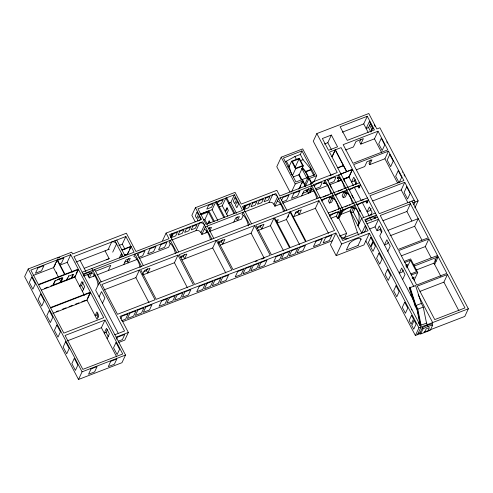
<?xml version="1.0" encoding="UTF-8"?>
<svg xmlns="http://www.w3.org/2000/svg" width="493" height="493" viewBox="0 0 493 493"><rect width="100%" height="100%" fill="white"/><g stroke="black" fill="none" stroke-linecap="round" stroke-linejoin="round"><path stroke-width="0.74" d="M360.901 239.567L361.018 239.222A6.877 2.034 -27.6 0 0 356.192 239.068A6.594 1.947 -27.6 0 0 349.371 243.634L349.155 244.01M414.896 207.806L418.138 200.861L379.881 127.779L376.862 128.95L368.782 113.519L316.845 133.578L337.23 172.513L312.168 182.188L312.716 183.236L279.796 195.949L276.85 190.335L241.219 204.09L235.087 192.375L195.425 207.689L201.557 219.403L166.079 233.103L169.019 238.717L135.939 251.492L126.374 233.22L72.607 253.981L71.67 252.182L28.212 268.956L24.65 276.604L78.504 379.481L121.962 362.7L125.524 355.059L73.962 256.563L125.869 236.523L131.002 246.327L129.382 249.803M57.04 259.99L30.856 270.096L38.399 284.51L64.583 274.404L57.04 259.99L53.472 267.631L58.279 276.807M54.187 266.787L55.481 264.008M56.128 262.621L57.428 259.842L70.752 254.696L78.295 269.11L64.971 274.256L57.428 259.842M54.809 281.059L52.88 285.188L53.078 285.564L55.327 280.745L62.901 277.818L60.651 282.637L60.46 282.261L62.383 278.132M60.171 265.049L67.184 262.338L70.752 254.696M50.797 285.995L61.021 282.045L61.995 279.962M66.875 279.217L67.523 277.836M72.982 274.595L71.368 278.052L71.565 278.428L73.5 274.274L68.687 276.135L66.752 280.283L66.555 279.907L74.733 276.752L75.38 275.365M76.027 273.972L77.974 269.807M41.276 290.118L74.93 277.128L78.492 269.486L103.733 317.702L63.837 333.108L38.596 284.886L78.492 269.486M82.442 291.48L84.673 286.698L81.949 281.497L79.718 286.279L81.579 285.564L83.169 282.144M88.29 276.154L89.59 273.368M87.267 274.194L89.215 277.91L92.776 270.269M94.329 270.256L94.662 269.542L101.133 281.891M93.584 276.228L94.49 274.274M108.09 249.655L111.652 242.008A3.716 3.309 25 0 1 116.551 243.899L112.706 252.145M87.452 298.425L90.367 292.17L50.471 307.57M108.337 270.528L110.759 265.333L96.006 271.033M118.801 245.514L122.301 244.164L125.869 236.523M99.099 296.792L101.521 291.591L104.886 298.019L102.464 303.22M119.251 258.141L121.494 253.334A3.716 3.309 25 0 1 119.867 257.697M86.805 299.812L96.998 319.285L98.766 315.495L96.881 311.89L95.112 315.68L96.967 314.965L97.854 313.067M127.441 253.975L128.735 251.196M82.171 272.247L134.078 252.206L131.138 246.592L127.576 254.234L124.772 255.319M123.712 264.593L125.838 260.039L130.281 258.32L128.162 262.874L127.237 261.117L128.451 258.517M67.208 340.909L101.404 327.703L104.966 320.062L122.726 353.98L82.83 369.38L65.07 335.462L104.966 320.062M78.504 379.481L82.066 371.833L125.524 355.059M137.904 255.547L139.1 252.977L145.047 250.678L142.65 255.818L138.687 257.346M107.147 338.679L109.378 333.897L106.457 328.313L104.226 333.102L106.087 332.381L107.363 329.644M103.986 289.939L135.883 277.627L139.451 269.979L155.048 299.781L117.476 314.287L101.878 284.486L139.451 269.979M120.705 318.885L121.95 316.216L128.088 313.844L125.598 319.181L121.506 320.758M142.705 274.435L144.603 270.367L150.001 268.284L147.789 273.03L146.532 270.632L147.481 268.599M116.539 339.196L117.451 337.243L124.809 334.402L122.381 339.609L118.369 341.156M162.511 240.744L166.079 233.103M170.868 237.509L172.809 233.337A3.784 3.371 25 0 0 171.262 237.848M335.893 233.06L330.446 244.744L336.171 255.676L341.618 243.992L335.893 233.06L119.972 316.432L128.359 332.455L124.791 340.096L118.819 342.401M170.424 243.388L168.618 247.252L139.519 258.492M195.425 207.689L191.857 215.33L195.265 221.838M143.069 274.854L174.442 262.738L178.01 255.091L193.453 284.954L156.213 299.331L140.61 269.529L178.01 255.091M180.832 257.488L181.467 256.132L186.847 254.055L184.635 258.8L183.378 256.403L184.327 254.37M199.597 220.581L200.466 218.726L199.117 216.15L197.385 219.872L198.057 221.154M172.063 239.894L195.974 230.662L199.536 223.021A3.784 3.371 25 0 1 204.496 225.018L200.934 232.665L201.853 234.421L207.701 232.166M203.529 220.112L204.866 219.595L208.428 211.947L213.457 221.56M200.078 214.319L212.132 209.661L215.7 202.019L223.834 217.555M201.853 234.421L205.415 226.78L245.083 211.466M207.67 223.816L209.081 220.79L210.252 223.033M217.24 204.065L218.399 201.588L223.163 199.745L221.431 203.461L218.023 204.78M208.514 223.489L209.642 221.074M205.871 232.869L206.844 230.786M208.933 229.005L209.58 227.618M209.852 230.767L211.472 227.291L208.428 228.469M219.416 206.85L222.281 205.741L225.849 198.1L233.978 213.635M227.452 207.972L226.04 210.992L225.202 211.318L226.891 207.689L228.358 210.493L226.669 214.116M228.746 203.252L230.853 202.432L234.415 194.79L242.55 210.326L206.105 224.401L197.97 208.866L234.415 194.79M181.942 259.842L212.705 247.961L216.273 240.319L231.87 270.121L194.686 284.473L179.242 254.616L216.273 240.319M218.504 243.499L219.453 241.465L224.931 239.351L222.719 244.097L221.462 241.706L222.411 239.672M233.793 222.09L235.734 217.924L239.395 216.513L237.447 220.679L236.529 218.923L237.497 216.834M243.764 209.365L245.705 205.193A3.784 3.371 25 0 0 244.158 209.704M243.32 215.244L241.515 219.108L209.531 231.457M313.554 182.459L316.728 175.662L302.714 148.898L281.22 157.193L276.783 166.714L290.094 192.141M219.977 245.157L251.091 233.146L254.659 225.498L270.256 255.3L233.035 269.671L217.431 239.869L254.659 225.498M286.063 161.951L286.402 161.223L294.906 156.528L300.329 154.438L301.987 150.889L314.509 174.812L314.257 175.354M244.972 211.744L269.024 202.457L272.586 194.815A3.784 3.371 25 0 1 277.547 196.818L273.985 204.459L274.903 206.222L280.529 204.047M257.05 228.623L257.993 226.589L263.971 224.266L261.752 229.029L260.495 226.632L261.13 225.27M293.323 176.919L299.208 174.651L303.306 165.858L299.306 158.222L291.603 161.199L289.144 166.468L291.727 174.83M274.903 206.222L278.465 198.574L313.634 184.998M294.98 167.638L299.078 158.851L302.603 165.586L295.831 168.205L292.306 161.464L299.078 158.851M292.472 175.551L295.603 168.834L303.306 165.858M281.386 200.676L282.883 197.465L288.966 195.117L286.569 200.25L282.514 201.816M257.771 230.564L270.404 225.689L273.966 218.042L289.57 247.843L271.421 254.85L255.818 225.048L273.966 218.042M316.845 133.578L313.277 141.22L331.204 175.459M276.887 222.682L278.305 219.638L275.482 220.728M291.431 192.122L295.233 183.963L303.059 180.943L301.796 183.649M298.807 189.232L302.591 181.122L304.81 185.35L304.273 186.496M299.59 188.381L300.847 185.676M277.3 223.027L286.402 219.508L289.964 211.867L305.568 241.669L290.26 247.578L274.656 217.777L289.964 211.867M287.937 217.21L288.59 215.817M289.884 213.038L290.531 211.651L318.94 200.682L334.544 230.477L306.128 241.447L290.531 211.651M307.872 176.328L306.936 178.337L301.691 168.316M302.203 168.218L305.444 172.008L310.867 169.912L311.12 169.364L303.078 159.677L300.329 154.438M304.686 184.702L308.156 177.264L314.509 174.812M304.736 186.317L305.272 185.171L302.314 179.52L295.96 181.972L283.438 158.05L301.987 150.889M305.118 186.798L308.901 178.682L316.728 175.662M301.63 195.9L303.904 191.031L310.676 188.412L308.402 193.287L307.484 191.524L308.778 188.739M324.351 144.036L327.808 142.699L331.376 135.057L337.539 146.834L328.535 150.31L322.373 138.533L331.376 135.057M308.316 188.924L307.016 191.703L306.067 189.891M310.584 184.062L311.582 182.737L309.37 178.503M295.196 213.235L297.858 212.206L298.807 210.172M311.046 183.883L311.582 182.737M311.194 184.271L312.168 182.188M282.637 203.233L310.072 192.64L311.558 188.905M310.072 192.64L311.89 188.745M331.931 156.854L335.172 149.909L346.505 171.558M332.165 156.768L335.4 149.817L346.739 171.472M330.569 193.435A7.74 2.668 68.9 0 0 327.266 185.115A7.74 2.668 68.9 0 0 323.544 183.63L325.121 180.247L340.996 210.573L337.428 218.214L336.349 216.156L338.056 212.501M297.858 212.206L299.115 214.603L301.328 209.858L295.997 211.916L293.785 216.661L315.378 208.323L318.94 200.682M344.336 188.104A7.641 2.631 68.9 0 0 342.142 181.64A7.635 2.631 68.9 0 0 337.292 178.318L338.87 174.941L368.068 230.718L342.703 240.516L313.499 184.733L352.55 169.493L348.982 177.141L343.553 179.316M342.278 132.186L363.723 123.903L367.285 116.262L374.421 129.893L347.263 140.376L340.127 126.744L367.285 116.262M339.424 177.498L337.434 181.763L329.681 184.758M338.58 209.352A7.715 2.656 68.9 0 0 335.425 200.589A7.715 2.656 68.9 0 0 331.481 198.79L330.402 196.732L328.412 200.996L329.49 203.054L333.058 195.413M360.919 139.118L359.637 141.867L360.814 144.116L374.47 138.841L378.039 131.193L387.806 149.86L352.945 163.319L343.177 144.652L378.039 131.193M360.814 144.116L363.378 138.613L355.989 141.466L353.426 146.963L345.587 149.989M370.995 131.6L372.831 127.662L369.485 121.278L366.126 128.494L368.567 127.551L370.705 122.96M343.171 179.113L348.865 176.913L352.107 169.968M345.229 193.484L344.151 191.426L342.167 195.684L343.245 197.742L346.807 190.101M355.521 184.456L356.476 182.41L353.752 177.209L351.521 181.985L354.547 180.82L355.182 179.452M337.428 218.214L338.494 217.807L342.062 210.16M370.637 159.935L369.035 163.374L369.701 164.644L384.91 158.771L388.472 151.129L403.89 180.58L369.029 194.039L353.61 164.588L388.472 151.129M369.701 164.644L371.944 159.831L366.958 161.753L364.715 166.566L356.334 169.808M352.07 206.629L350.104 210.85L357.431 232.48L358.83 235.155M354.744 205.261L351.182 212.908L353.308 212.082L355.28 207.861L353.148 208.687A7.937 2.736 68.9 0 1 357.314 210.622A7.358 2.533 68.9 0 1 359.187 218.048A85.252 29.389 68.9 0 1 358.041 226.01L361.603 218.368L375.352 213.056M344.743 237.379L346.628 233.343L338.494 217.807M371.081 208.539L370.126 210.585L367.106 211.756L369.337 206.974L372.061 212.175L370.785 214.911M358.078 245.532L361.018 239.222M365.233 220.753A7.715 2.28 -27.6 0 1 370.508 217.598A7.715 2.28 -27.6 0 1 374.853 218.498L376.43 215.114L364.814 219.601L421.059 327.044L417.491 334.692M365.837 240.911L415.365 335.511L418.927 327.87L369.405 233.263L363.957 244.947L336.171 255.676M369.553 228.986L375.025 226.879L378.587 219.237L366.965 223.723M375.025 226.879L377.04 230.736L379.271 225.954L381.995 231.155L379.764 235.937L413.276 299.947M377.04 230.736L380.06 229.565L380.701 228.204M372.757 200.91L401.216 189.922L404.778 182.281L415.118 202.025L413.818 204.805M388.09 242.47L387.492 243.758L384.472 244.922L386.863 239.789L390.216 246.192L387.818 251.325M383.018 220.685L406.904 211.466L410.466 203.819L380.257 215.484L398.048 249.476L428.263 237.811L409.529 202.025M390.074 235.783L414.662 226.287L418.23 218.645L388.016 230.311M403.182 270.096L402.288 272.019L399.268 273.19L401.659 268.056L405.012 274.459L402.615 279.586M405.862 266.01L406.448 264.766M406.417 267.064L407.575 264.575L406.183 265.111M406.891 267.896L410.453 260.255L416.468 271.748L410.848 273.917M401.401 255.805L425.286 246.58L428.848 238.939L437.531 255.522L433.969 263.163L416.419 269.942M412.431 278.557L413.011 277.312M413.276 278.983L414.145 277.121L412.056 277.923M420.024 324.363L416.979 309.499L415.063 305.845L409.313 287.943L410.04 287.197L415.796 305.099L417.707 308.754L420.985 324.776L420.72 325.343M409.775 287.764L410.04 287.197M414.175 280.166L417.744 272.524L410.626 258.924L404.278 261.376M411.476 294.155L410.897 295.399L412.105 294.937M411.526 309.949L411.791 309.382M409.578 287.376L415.531 305.666L415.796 305.099L415.063 305.845L421.342 303.423L423.253 307.077L426.531 323.1L427.573 325.084M434.635 264.439L438.197 256.791L446.88 273.375L416.671 285.04L398.64 250.598L428.848 238.939M417.442 309.321L417.707 308.754L416.979 309.499L423.253 307.077M420.985 324.776L419.796 325.7L426.531 323.1M420.258 325.522L420.523 324.955L417.244 308.932L415.328 305.278M418.027 333.539L419.999 332.781L422.359 327.709A10.901 3.223 -27.6 0 1 432.01 323.987L432.675 322.558L418.175 294.851M420.018 291.369L443.903 282.144L447.471 274.502L464.967 307.934L434.758 319.593L417.257 286.168L447.471 274.502M419.999 332.781L420.628 333.983L422.994 328.917A10.901 3.223 -27.6 0 1 432.644 325.189L432.01 323.987M424.455 332.51L426.162 328.849L429.415 327.592L427.714 331.247M432.644 325.189L430.278 330.261L420.628 333.983M411.969 201.082L468.35 308.784L464.788 316.432L429.113 330.205M341.865 212.452L341.926 212.347A6.692 1.978 -27.6 0 1 348.422 207.929A6.692 1.978 -27.6 0 1 353.512 207.584L353.518 207.892L352.976 206.863M341.513 180.13L337.366 181.627L340.78 180.309M285.046 161.747L286.402 161.223L289.144 166.468L287.789 166.991M300.366 160.724L303.078 159.677M57.576 258.184L59.598 257.401M57.841 260.242L63.905 257.901L61.434 263.2L59.413 263.983M32.951 275.556L53.86 267.483M311.12 169.364L305.697 171.459L305.444 172.008L308.23 177.332M75.928 262.066L109.391 249.15M200.645 213.974L208.841 210.813L214.301 221.234M201.07 214.788L208.428 211.947M121.9 249.846L131.002 246.327M122.036 250.105L131.138 246.592M337.656 167.731L343.35 165.531M337.773 167.953L343.467 165.759M84.186 268.309L109.156 258.677L105.046 250.826M57.194 279.574L62.019 277.713M304.81 185.35L305.272 185.171M124.637 255.054L126.035 254.511M352.433 169.272L340.928 173.98M44.555 288.405L48.024 287.062M61.409 281.897L65.914 280.16M83.095 274.009L172.186 239.61M83.563 276.098L91.482 273.042M323.544 183.63L325.676 182.804M337.292 178.318L338.716 177.77M124.698 262.097L127.237 261.117M302.474 193.459L307.484 191.524M315.31 188.807L320.191 186.921L321.935 183.18A3.574 1.054 -27.6 0 0 319.495 182.915L318.077 183.464A3.574 1.054 -27.6 0 0 314.263 186.138M329.096 183.482L333.983 181.597L335.727 177.856A3.574 1.054 -27.6 0 0 333.28 177.591L331.863 178.139A3.574 1.054 -27.6 0 0 328.048 180.82M339.381 180.574L337.249 181.399L340.7 180.148M343.516 179.249L348.982 177.141L343.461 179.144M309.937 192.381L313.462 191.019M316.284 189.928L328.27 185.3M89.215 277.91L95.691 275.408M97.096 274.866L137.387 259.312M320.105 197.348L99.247 282.625L95.679 290.266L118.147 333.188M320.358 197.835L359.477 182.737M321.436 199.899L360.556 184.795L358.978 188.172L357.906 186.114M331.481 198.79L333.613 197.97L331.623 202.229L329.49 203.054M143.833 271.674L146.532 270.632M180.691 257.445L183.378 256.403M218.726 242.759L221.462 241.706M257.18 227.914L260.495 226.632M50.668 307.946L90.564 292.546L87.002 300.188L52.806 313.388M343.245 197.742L345.371 196.923L347.343 192.701L345.211 193.527A7.74 2.668 68.9 0 1 348.945 194.957A7.74 2.668 68.9 0 1 352.267 203.338M56.171 311.644L58.31 310.818M62.58 309.166L66.142 307.792M68.995 306.689L72.557 305.315M75.404 304.212L78.966 302.838M81.82 301.741L85.381 300.366M404.778 182.281L369.916 195.739L379.314 213.685L414.175 200.226M328.295 213.001L367.414 197.896M329.373 215.059L368.493 199.955L366.897 203.375L365.818 201.317M330.883 218.27L336.349 216.156M340.534 214.541L350.104 210.85L361.763 233.121L365.325 225.48A6.082 5.417 25 0 1 362.842 232.739M338.272 218.276L339.338 217.863L343.122 209.747L327.247 179.427M255.208 261.66L257.186 260.896M261.672 259.164L263.65 258.4M412.906 202.876L418.138 200.861M365.892 221.659L377.509 217.173M339.578 236.061L346.628 233.343M122.862 321.578L332.331 240.707M342.629 238.199L357.431 232.48M341.618 243.992L369.405 233.263M349.309 243.739L346.332 250.068L358.128 245.514M114.881 334.729L124.563 330.988L91.858 268.506M116.157 337.163L128.359 332.455M404.827 262.424L410.453 260.255M413.664 264.735L437.531 255.522M414.33 266.01L438.197 256.791M411.396 274.971L417.744 272.524M409.313 287.943L415.587 285.521L421.342 303.423M418.927 327.87L468.35 308.784M415.365 335.511L420.979 333.342M423.949 332.196L427.178 330.951M106.223 259.799L109.156 258.677M418.532 322.601L420.523 324.955M418.779 323.624L420.054 325.133M302.492 167.602L305.697 171.459L308.834 177.449M386.74 141.787L387.43 143.106M404.02 174.793L404.71 176.112M374.267 124.809L375.272 126.719M369.966 122.843L373.121 128.876M369.559 125.136L372.018 129.832M368.567 127.551L370.902 132.019M374.47 138.841L381.792 152.818M384.91 158.771L397.524 182.872M401.216 189.922L407.828 202.555M434.931 259.404L435.997 261.438M363.723 123.903L368.129 132.321M406.904 211.466L411.84 220.895M414.662 226.287L421.928 240.171M425.286 246.58L431.19 257.857M433.969 263.163L440.884 276.376M443.903 282.144L458.903 310.8M413.892 286.679L341.094 147.617L329.478 152.103L363.735 217.542M358.528 185.867L359.335 187.414A6.699 1.978 -27.6 0 0 356.236 186.748A6.699 1.978 -27.6 0 0 349.765 189.934M366.743 201.52L367.291 202.259A6.711 1.984 -27.6 0 0 363.803 202.013A6.711 1.984 -27.6 0 0 357.659 205.125M373.774 216.439L374.853 218.498M354.547 180.82L356.248 184.074M380.06 229.565L381.767 232.819M427.474 325.232L428.103 326.44M348.865 176.913L353.567 185.892M354.245 187.192L361.012 200.115M362.084 202.155L369.146 215.657M369.83 216.957L371.543 220.235M327.808 142.699L331.579 149.897M422.359 327.709L422.994 328.917M345.045 191.691L345.587 192.72A6.699 1.978 -27.6 0 0 342.105 192.165A6.699 1.978 -27.6 0 0 335.363 195.752M352.088 206.585L353.167 208.644M353.308 212.082L359.138 223.224M331.296 197.003L331.832 198.032A6.699 1.978 -27.6 0 0 328.35 197.471A6.699 1.978 -27.6 0 0 321.615 201.058M339.196 212.243L339.763 213.179A6.692 1.978 -27.6 0 0 336.269 212.668A6.692 1.978 -27.6 0 0 329.57 216.23M338.611 212.409L339.418 213.956M310.867 169.912L313.653 175.237M308.156 177.264L311.114 182.915M318.219 198.081L311.749 185.725L310.608 188.178A8.424 2.903 68.9 0 1 314.651 192.621A8.332 2.872 68.9 0 1 316.814 198.722M307.971 178.941L307.275 177.609L301.389 179.883L298.74 174.83M294.906 156.528L296.626 159.806M299.208 174.651L301.852 179.705M291.603 161.199L295.603 168.834M315.378 208.323L328.498 233.38M281.22 157.193L295.233 183.963M280.357 197.847L286.821 210.203M284.936 210.93L275.84 193.558L242.451 206.45L251.547 223.822M286.402 219.508L299.522 244.571M270.404 225.689L283.524 250.746M249.661 224.549L243.191 212.193L242.032 214.683A8.332 2.872 68.9 0 1 248.367 225.837M251.091 233.146L264.211 258.203M230.853 202.432L236.511 213.241M226.688 197.773L234.822 213.315M222.281 205.741L227.686 216.07M216.538 201.692L224.672 217.228M212.132 209.661L217.795 220.47M204.866 219.595L207.393 224.42M207.3 226.053L213.771 238.402M211.885 239.136L202.789 221.764L169.555 234.594L178.651 251.966M212.705 247.961L225.825 273.023M176.765 252.693L170.301 240.337L169.136 242.827A8.332 2.872 68.9 0 1 175.36 253.334M136.863 253.248L143.334 265.604M141.442 266.331L134.977 253.975L133.813 256.465A8.332 2.872 68.9 0 1 140.154 267.619M122.301 244.164L125.043 249.396M116.767 240.036L124.975 255.719M135.883 277.627L149.003 302.684M114.906 240.75L123.121 256.44M80.082 260.464L85.899 271.575M81.579 285.564L83.619 289.465M96.967 314.965L98.23 317.369M106.087 332.381L108.361 336.725M67.184 262.338L72.329 272.167M74.93 277.128L84.457 295.325M101.404 327.703L116.687 356.901M68.49 275.76L68.687 276.135M56.264 272.068L56.948 273.381M59.308 278.773L61.021 282.045M55.13 280.369L55.327 280.745M28.212 268.956L82.066 371.833M174.442 262.738L187.432 287.844M418.187 312.963L418.489 314.417M419.235 318.059L419.531 319.513M269.024 202.457A3.784 3.371 25 0 1 273.985 204.459M195.974 230.662A3.784 3.371 25 0 1 200.934 232.665M347.929 238.495A6.082 5.417 25 0 1 339.954 235.272M330.119 175.767A3.574 1.054 -27.6 0 1 330.532 175.594M332.738 174.787A3.574 1.054 -27.6 0 1 333.095 174.695M91.618 272.758A8.332 2.872 68.9 0 1 95.679 277.165A8.332 2.872 68.9 0 1 98.082 285.114M91.31 273.11A5.127 1.516 -27.6 0 0 87.625 272.802A5.127 1.516 -27.6 0 0 83.249 275.353M204.256 229.27A8.332 2.872 68.9 0 1 210.48 239.777M277.306 201.064A8.332 2.872 68.9 0 1 283.53 211.571M370.896 215.133A7.715 2.28 -27.6 0 1 371.549 215.01M368.61 215.916A7.715 2.28 -27.6 0 1 369.43 215.54M351.799 195.24A7.74 2.668 68.9 0 1 353.093 197.872M343.818 180A7.635 2.631 68.9 0 1 344.274 180.82A7.641 2.631 68.9 0 1 344.718 181.695M361.498 200.38A6.711 1.984 -27.6 0 1 363.834 199.683M352.711 185.565A6.699 1.978 -27.6 0 1 353.561 185.214M355.157 184.69A6.699 1.978 -27.6 0 1 355.878 184.524M338.106 191.272A6.699 1.978 -27.6 0 1 338.962 190.871M339.806 190.526A6.699 1.978 -27.6 0 1 340.626 190.23M341.409 189.996A6.699 1.978 -27.6 0 1 342.13 189.83M323.507 197.021A6.699 1.978 -27.6 0 1 324.357 196.584M325.214 196.183A6.699 1.978 -27.6 0 1 326.058 195.832M327.654 195.308A6.699 1.978 -27.6 0 1 328.375 195.142M330.113 185.393A7.74 2.668 68.9 0 1 331.401 188.006M345.199 206.894A6.692 1.978 -27.6 0 1 346.043 206.456M346.893 206.062A6.692 1.978 -27.6 0 1 347.731 205.717M349.334 205.187A6.692 1.978 -27.6 0 1 350.055 205.02M332.288 211.768A6.692 1.978 -27.6 0 1 333.139 211.368M334.796 210.733A6.692 1.978 -27.6 0 1 335.573 210.499M358.596 208.65A7.937 2.736 68.9 0 1 359.44 209.796M402.461 172.032A5.688 1.96 68.9 0 1 402.621 172.31M31.792 277.091L29.321 282.39L32.877 289.181L35.348 283.882L31.792 277.091M37.912 267.933L35.441 273.233L41.504 270.897L43.976 265.598L37.912 267.933M40.636 293.982L38.164 299.282L41.726 306.079L44.197 300.779L40.636 293.982M49.263 310.461L46.792 315.76L50.348 322.558L52.819 317.258L49.263 310.461M56.898 325.041L54.427 330.341L57.983 337.138L60.454 331.838L56.898 325.041M65.624 341.717L63.153 347.017L66.715 353.814L69.186 348.514L65.624 341.717M74.314 358.312L71.842 363.612L75.398 370.403L77.869 365.103L74.314 358.312M91.02 368.943L88.549 374.242L94.607 371.901L97.078 366.601L91.02 368.943M150.057 248.743L147.66 253.883L153.606 251.59L156.004 246.451L150.057 248.743M161.008 244.516L158.617 249.655L164.557 247.357L166.954 242.223L161.008 244.516M116.021 342.475L113.55 347.775L117.106 354.566L119.583 349.266L116.021 342.475M129.912 313.141L127.422 318.472L133.566 316.105L136.05 310.775L129.912 313.141M110.759 361.32L108.287 366.619L114.345 364.278L116.816 358.978L110.759 361.32M173.277 233.774L171.552 237.472L175.736 235.857L177.462 232.16L173.277 233.774M137.874 310.066L135.39 315.403L141.528 313.03L144.011 307.7L137.874 310.066M179.816 231.248L178.09 234.945L182.281 233.331L184.006 229.633L179.816 231.248M145.836 306.991L143.352 312.328L149.49 309.955L151.98 304.625L145.836 306.991M186.36 228.721L184.635 232.419L188.819 230.804L190.544 227.107L186.36 228.721M197.015 212.126L195.277 215.848L196.627 218.417L198.359 214.701L197.015 212.126M192.899 226.195L191.179 229.892L195.364 228.277L197.089 224.58L192.899 226.195M161.562 300.921L159.073 306.258L165.026 303.959L167.515 298.622L161.562 300.921M208.533 205.396L206.795 209.112L211.565 207.27L213.296 203.554L208.533 205.396M169.345 297.92L166.856 303.25L172.796 300.958L175.28 295.627L169.345 297.92M177.129 294.913L174.645 300.243L180.58 297.951L183.069 292.62L177.129 294.913M184.918 291.905L182.428 297.236L188.369 294.943L190.853 289.613L184.918 291.905M235.069 197.434L233.331 201.156L234.68 203.726L236.412 200.01L235.069 197.434M237.176 201.458L235.438 205.18L236.788 207.75L238.52 204.034L237.176 201.458M199.246 286.371L196.756 291.708L202.697 289.416L205.18 284.079L199.246 286.371M207.029 283.37L204.54 288.701L210.48 286.408L212.964 281.078L207.029 283.37M246.173 205.63L244.448 209.328L248.632 207.713L250.358 204.01L246.173 205.63M214.812 280.363L212.329 285.693L218.263 283.401L220.753 278.07L214.812 280.363M252.712 203.104L250.986 206.801L255.177 205.187L256.902 201.489L252.712 203.104M222.602 277.356L220.112 282.686L226.053 280.394L228.536 275.063L222.602 277.356M259.256 200.577L257.531 204.275L261.715 202.66L263.441 198.962L259.256 200.577M265.795 198.05L264.075 201.748L268.26 200.133L269.985 196.436L265.795 198.05M237.688 271.532L235.204 276.863L241.139 274.57L243.628 269.24L237.688 271.532M245.477 268.525L242.987 273.855L248.928 271.563L251.412 266.232L245.477 268.525M253.26 265.517L250.777 270.848L256.711 268.556L259.201 263.225L253.26 265.517M261.043 262.51L258.56 267.847L264.494 265.554L266.984 260.218L261.043 262.51M293.877 193.219L291.486 198.352L297.562 196.004L299.96 190.871L293.877 193.219M276.135 256.687L273.652 262.017L279.586 259.725L282.076 254.394L276.135 256.687M283.919 253.679L281.435 259.016L287.37 256.717L289.859 251.387L283.919 253.679M291.708 250.672L289.218 256.009L295.159 253.716L297.643 248.38L291.708 250.672M299.491 247.671L297.008 253.001L302.942 250.709L305.432 245.378L299.491 247.671M315.939 241.317L313.456 246.648L319.772 244.214L322.256 238.883L315.939 241.317M325.596 237.589L323.106 242.926L329.423 240.485L331.906 235.155L325.596 237.589M381.299 138.323L378.71 143.87L382.174 150.476L384.756 144.936L381.299 138.323M389.766 154.494L387.178 160.04L390.641 166.652L393.223 161.106L389.766 154.494M398.227 170.67L395.645 176.211L399.108 182.823L401.69 177.283L398.227 170.67M370.773 237.447L368.388 242.562L370.496 246.599L372.887 241.478L370.773 237.447M373.269 242.211L370.878 247.326L372.991 251.356L375.376 246.241L373.269 242.211M406.694 186.841L404.112 192.387L407.569 198.993L410.158 193.453L406.694 186.841M378.975 253.119L376.59 258.233L379.684 264.143L382.075 259.028L378.975 253.119M387.498 269.4L385.113 274.515L388.207 280.425L390.598 275.31L387.498 269.4M396.052 285.73L393.66 290.845L396.76 296.755L399.145 291.64L396.052 285.73M404.691 302.234L402.3 307.355L405.4 313.265L407.785 308.143L404.691 302.234M411.55 315.341L409.165 320.456L411.107 324.166L413.491 319.051L411.55 315.341M414.169 320.345L411.784 325.466L413.726 329.176L416.11 324.055L414.169 320.345M360.278 211.744A7.358 2.594 68.7 0 0 359.742 210.431A7.358 2.533 68.9 0 1 360.272 211.75"/></g></svg>
